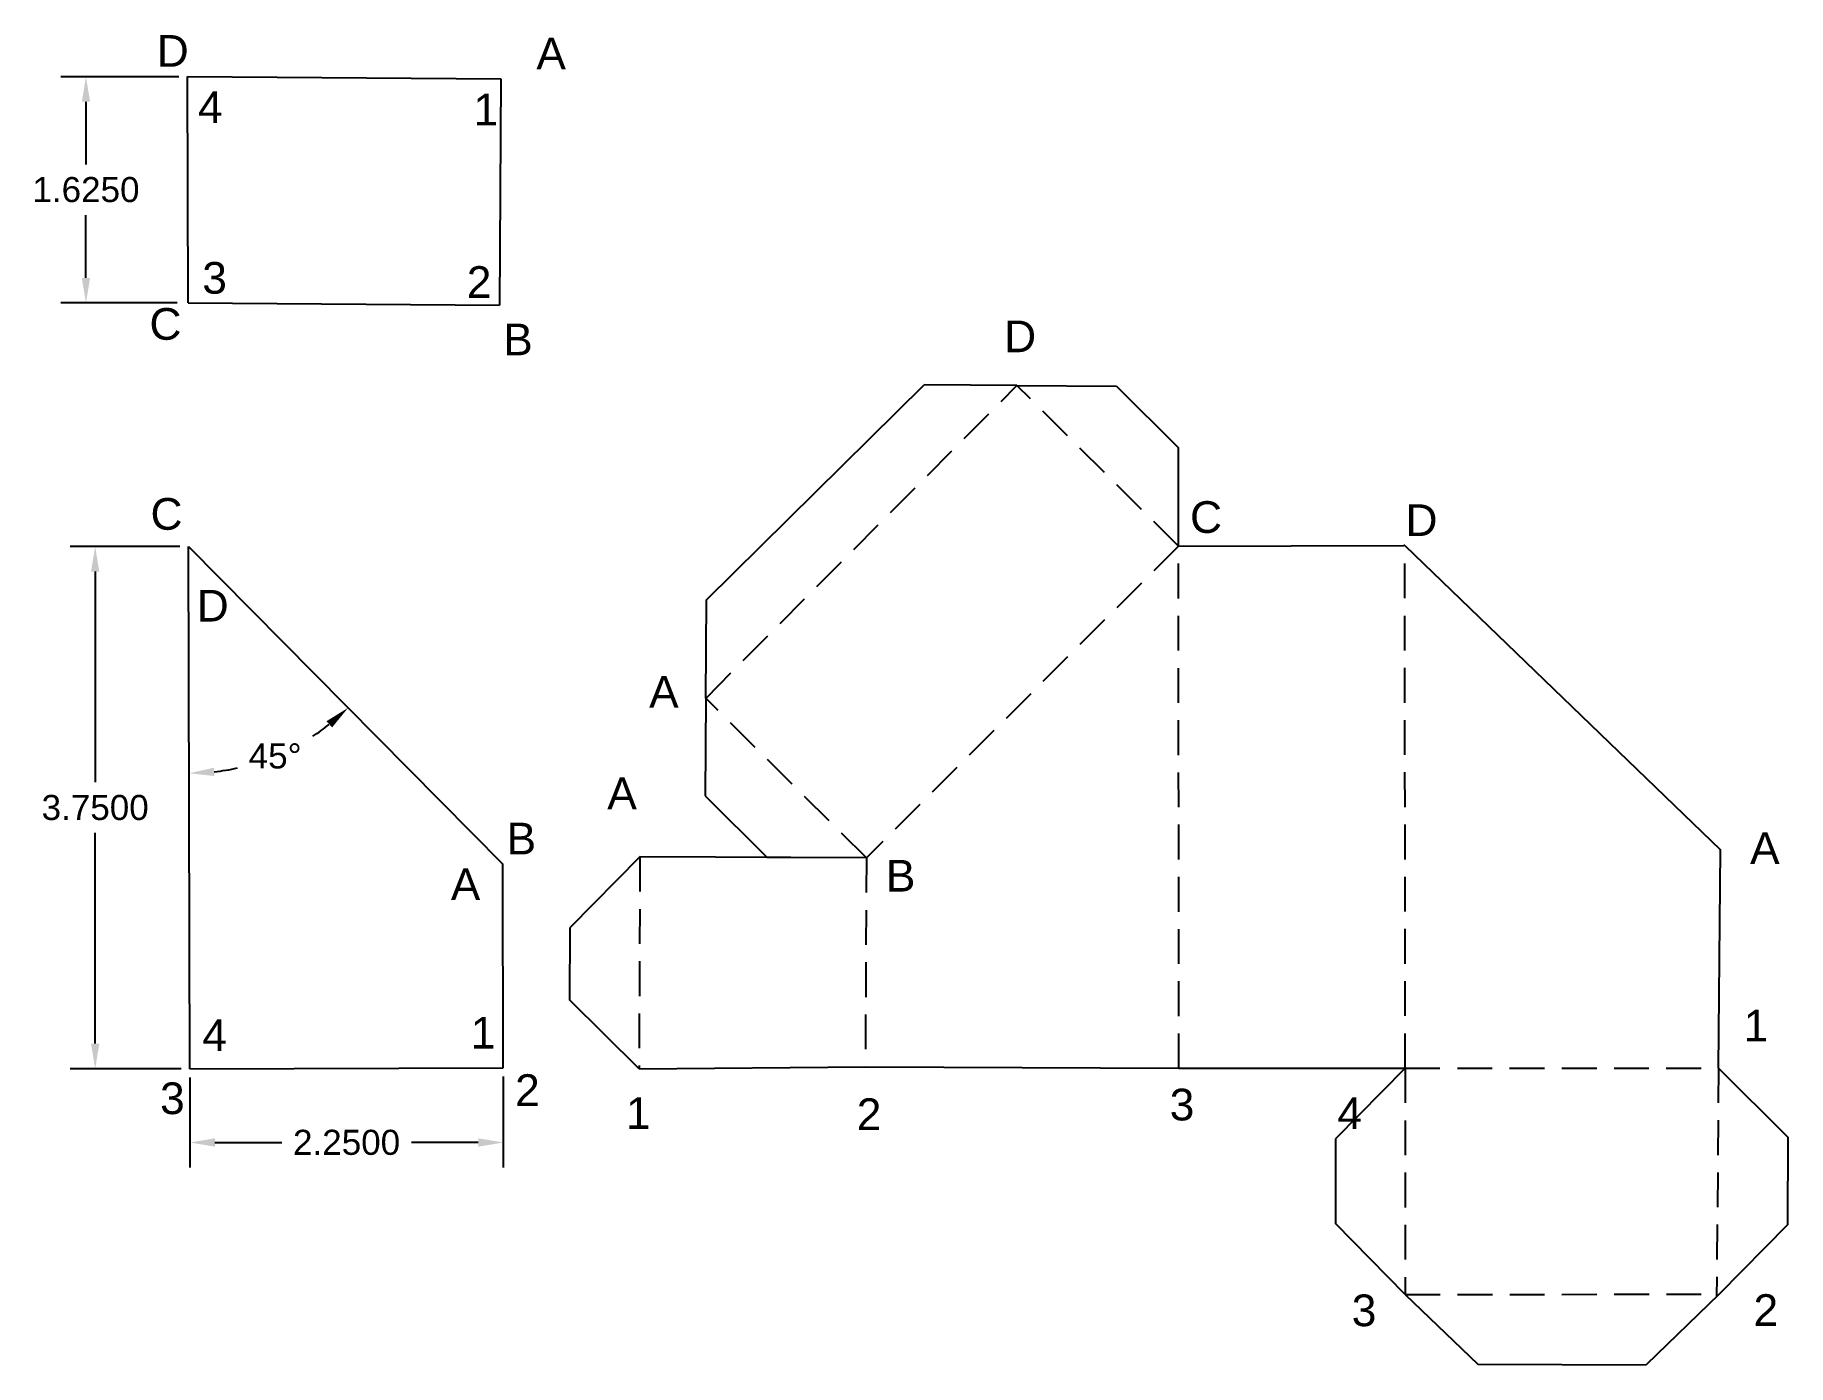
# Model space of a CAD drawing. Header units: inches. Extents: x 9.2 to 21.8, y 1 to 10.5.
import ezdxf

# ---------------------------------------------------------------- set-up
doc = ezdxf.new("R2010")
doc.units = ezdxf.units.IN
doc.header["$MEASUREMENT"] = 0
doc.linetypes.add('DASHED2', pattern=[0.375, 0.25, -0.125])
doc.styles.get("Standard").update_dxf_attribs({"font": 'arial.ttf'})
doc.dimstyles.get("Standard").update_dxf_attribs({"dimtxt": 0.18, "dimasz": 0.18, "dimexe": 0.18, "dimexo": 0.0625, "dimgap": 0.09, "dimtad": 0, "dimtih": 1, "dimtoh": 1, "dimdec": 4, "dimzin": 0, "dimdsep": 46, "dimtxsty": 'Standard', "dimcen": 0.09, "dimadec": 0, "dimazin": 0, "dimtfac": 1, "dimtdec": 4, "dimtofl": 0, "dimtmove": 0, "dimatfit": 3, "dimfxl": 1, "dimtolj": 1, "dimtzin": 0, "dimarcsym": 0})

# ---------------------------------------------------------------- blocks, each defined once
blk = doc.blocks.new('*D31')
at = {"color": 0, "lineweight": -2, "transparency": 16777216}
for p, q in [((10.23, 10.237), (9.383, 10.237)), ((9.563, 10.057), (9.563, 9.607)), ((9.563, 8.792), (9.563, 9.243)), ((10.218, 8.612), (9.383, 8.612))]:
    blk.add_line(p, q, dxfattribs=at)
at = {"color": 0, "transparency": 16777216}
for points in [[(9.533, 10.057), (9.593, 10.057), (9.563, 10.237)], [(9.533, 8.792), (9.593, 8.792), (9.563, 8.612)]]:
    blk.add_solid(points, dxfattribs=at)
at = {"layer": 'Defpoints', "color": 0, "transparency": 16777216}
for p in [(10.292, 10.237), (9.563, 8.612), (10.281, 8.612)]:
    blk.add_point(p, dxfattribs=at)
at = {"color": 0, "transparency": 16777216, "insert": (9.563, 9.425), "char_height": 0.18, "width": 0.59181, "attachment_point": 5}
blk.add_mtext('\\A1;1.6250', dxfattribs=at)
blk = doc.blocks.new('*D32')
at = {"color": 0, "lineweight": -2, "transparency": 16777216}
for p, q in [((10.237, 6.862), (9.449, 6.862)), ((9.629, 6.682), (9.629, 5.169)), ((9.629, 3.292), (9.629, 4.805)), ((10.246, 3.112), (9.449, 3.112))]:
    blk.add_line(p, q, dxfattribs=at)
at = {"color": 0, "transparency": 16777216}
for points in [[(9.599, 6.682), (9.659, 6.682), (9.629, 6.862)], [(9.599, 3.292), (9.659, 3.292), (9.629, 3.112)]]:
    blk.add_solid(points, dxfattribs=at)
at = {"layer": 'Defpoints', "color": 0, "transparency": 16777216}
for p in [(9.629, 6.862), (10.3, 6.862), (10.309, 3.112)]:
    blk.add_point(p, dxfattribs=at)
at = {"color": 0, "transparency": 16777216, "insert": (9.629, 4.987), "char_height": 0.18, "attachment_point": 5}
blk.add_mtext('\\A1;3.7500', dxfattribs=at)
blk = doc.blocks.new('*D33')
at = {"color": 0, "lineweight": -2, "transparency": 16777216}
for p, q in [((10.309, 3.05), (10.309, 2.402)), ((12.559, 3.055), (12.559, 2.402)), ((10.489, 2.582), (10.969, 2.582)), ((12.379, 2.582), (11.899, 2.582))]:
    blk.add_line(p, q, dxfattribs=at)
at = {"color": 0, "transparency": 16777216}
for points in [[(10.489, 2.612), (10.489, 2.552), (10.309, 2.582)], [(12.379, 2.612), (12.379, 2.552), (12.559, 2.582)]]:
    blk.add_solid(points, dxfattribs=at)
at = {"layer": 'Defpoints', "color": 0, "transparency": 16777216}
for p in [(10.309, 3.112), (12.559, 3.118), (12.559, 2.582)]:
    blk.add_point(p, dxfattribs=at)
at = {"color": 0, "transparency": 16777216, "insert": (11.434, 2.582), "char_height": 0.18, "attachment_point": 5}
blk.add_mtext('\\A1;2.2500', dxfattribs=at)
blk = doc.blocks.new('*D34')
at = {"color": 0, "lineweight": -2, "transparency": 16777216}
for start, end in [(303.1703, 308.3461), (276.4709, 282.4323)]:
    blk.add_arc((10.3, 6.862), 1.628, start, end, dxfattribs=at)
at = {"color": 0, "transparency": 16777216}
for points in [[(11.29, 5.608), (11.33, 5.563), (11.445, 5.704)], [(10.485, 5.214), (10.482, 5.274), (10.304, 5.234)]]:
    blk.add_solid(points, dxfattribs=at)
at = {"layer": 'Defpoints', "color": 0, "transparency": 16777216}
for p in [(10.3, 6.862), (10.3, 6.862), (10.721, 5.289), (12.555, 4.582), (10.309, 3.112)]:
    blk.add_point(p, dxfattribs=at)
at = {"color": 0, "transparency": 16777216, "insert": (10.921, 5.357), "char_height": 0.18, "attachment_point": 5}
blk.add_mtext('\\A1;45°', dxfattribs=at)

msp = doc.modelspace()

# ---------------------------------------------------------------- linework, layer by layer
for p, q in [((10.29586, 8.61222), (10.29205, 10.23722)), ((10.29205, 10.23722), (12.542, 10.22193)), ((12.542, 10.22193), (12.53096, 8.59697)), ((10.29586, 8.61222), (12.53096, 8.59697)), ((14.01809, 6.48), (15.58134, 8.02366)), ((16.24591, 8.01869), (15.58134, 8.02366)), ((16.24591, 8.01869), (16.96052, 8.01336)), ((16.96052, 8.01336), (17.40636, 7.5702)), ((17.40676, 6.86481), (17.40636, 7.5702)), ((10.30875, 3.11224), (10.29996, 6.86223)), ((10.29996, 6.86223), (12.55532, 4.58176)), ((17.40676, 6.86481), (19.02481, 6.86872)), ((19.03175, 6.86873), (19.02481, 6.86872)), ((19.03175, 6.86873), (21.29717, 4.6848)), ((14.01302, 5.77233), (14.01809, 6.48)), ((14.01302, 5.77233), (14.008, 5.07234)), ((14.008, 5.07234), (14.45311, 4.62989)), ((21.28386, 3.11699), (21.29717, 4.6848)), ((21.29717, 4.6848), (21.29717, 4.6848)), ((12.55875, 3.11751), (12.55532, 4.58176)), ((13.54052, 4.63391), (13.03833, 4.12547)), ((15.16551, 4.62675), (13.54052, 4.63391)), ((15.16551, 4.62675), (14.45311, 4.62989)), ((13.03608, 3.60406), (13.03833, 4.12547)), ((13.53395, 3.10989), (13.03608, 3.60406)), ((10.30875, 3.11224), (12.55875, 3.11751)), ((13.53395, 3.10989), (15.15889, 3.12473)), ((15.15889, 3.12473), (17.40886, 3.11481)), ((17.40886, 3.11481), (19.03386, 3.11573)), ((19.03386, 3.11573), (18.53415, 2.60913)), ((21.28386, 3.11699), (21.78198, 2.61973)), ((18.53415, 2.60913), (18.53449, 2.00015)), ((21.78198, 2.61973), (21.77961, 1.98994)), ((19.03478, 1.49073), (18.53449, 2.00015)), ((21.77961, 1.98994), (21.28921, 1.492)), ((19.03478, 1.49073), (19.55549, 0.98876)), ((21.28921, 1.492), (20.76478, 0.9842)), ((19.55549, 0.98876), (20.76478, 0.9842))]:
    msp.add_line(p, q)
at = {"linetype": 'DASHED2'}
for p, q in [((14.01753, 5.77687), (16.24591, 8.01869)), ((17.40676, 6.86481), (16.24591, 8.01869)), ((17.40676, 6.86481), (15.16551, 4.62675)), ((17.40886, 3.11481), (17.40676, 6.86481)), ((19.03386, 3.11573), (19.03175, 6.86873)), ((15.16551, 4.62675), (14.01302, 5.77233)), ((13.54052, 4.63391), (13.53395, 3.10989)), ((15.16551, 4.62675), (15.15889, 3.12473)), ((19.03386, 3.11573), (21.28386, 3.11699)), ((19.03386, 3.11573), (19.03478, 1.49073)), ((21.28386, 3.11699), (21.26991, 1.47332)), ((19.03478, 1.49073), (21.28921, 1.492))]:
    msp.add_line(p, q, dxfattribs=at)

# ---------------------------------------------------------------- texts
at = {"char_height": 0.22757, "attachment_point": 1}
for s, insert in [('D', (10.07118, 10.53611)), ('A', (12.79672, 10.51727)), ('C', (10.01886, 8.575)), ('B', (12.55892, 8.46355)), ('D', (16.15509, 8.48565)), ('C', (10.0265, 7.21051)), ('C', (17.48955, 7.18785)), ('D', (19.03648, 7.16577)), ('D', (10.35831, 6.55131)), ('A', (13.60609, 5.93269)), ('A', (13.30566, 5.20354)), ('B', (12.58284, 4.87878)), ('A', (21.51033, 4.81017)), ('A', (12.18221, 4.55007)), ('B', (15.30564, 4.61164))]:
    msp.add_mtext_dynamic_manual_height_columns(s, width=0.2257747, gutter_width=1.13787, heights=[0], dxfattribs=dict(at, insert=insert))
for s, insert in [('4', (10.36696, 10.13204)), ('1', (12.34536, 10.11531)), ('3', (10.3981, 8.90595)), ('2', (12.29688, 8.87587)), ('1', (21.46374, 3.53506)), ('4', (10.39847, 3.46755)), ('1', (12.32568, 3.48406)), ('2', (12.64391, 3.07208)), ('3', (10.09499, 3.01353)), ('1', (13.43985, 2.9075)), ('2', (15.09676, 2.89911)), ('3', (17.34337, 2.96802)), ('4', (18.547, 2.90658)), ('3', (18.65046, 1.49032)), ('2', (21.53478, 1.49214))]:
    msp.add_mtext(s, dxfattribs=dict(at, insert=insert))

# ---------------------------------------------------------------- dimensions: what is measured, and where the dimension line sits
dim = msp.add_linear_dim(base=(9.56282, 8.61232), p1=(10.29205, 10.23722), p2=(10.28097, 8.61232), angle=90, text='1.6250', dimstyle='Standard')
dim.commit()
dim.dimension.update_dxf_attribs({"geometry": '*D31', "text_midpoint": (9.56282, 9.42477)})
dim = msp.add_linear_dim(base=(9.62855, 6.86223), p1=(10.30875, 3.11224), p2=(10.29996, 6.86223), angle=90, dimstyle='Standard')
dim.commit()
dim.dimension.update_dxf_attribs({"geometry": '*D32', "text_midpoint": (9.62855, 4.98723)})
dim = msp.add_angular_dim_2l(base=(10.72098, 5.28921), line1=((10.29996, 6.86223), (12.55532, 4.58176)), line2=((10.30875, 3.11224), (10.29996, 6.86223)), dimstyle='Standard')
dim.commit()
dim.dimension.update_dxf_attribs({"geometry": '*D34', "text_midpoint": (10.92072, 5.3568)})
dim = msp.add_linear_dim(base=(12.55875, 2.58176), p1=(10.30875, 3.11224), p2=(12.55875, 3.11751), dimstyle='Standard')
dim.commit()
dim.dimension.update_dxf_attribs({"geometry": '*D33', "text_midpoint": (11.43375, 2.58176)})

doc.saveas('drawing.dxf')
